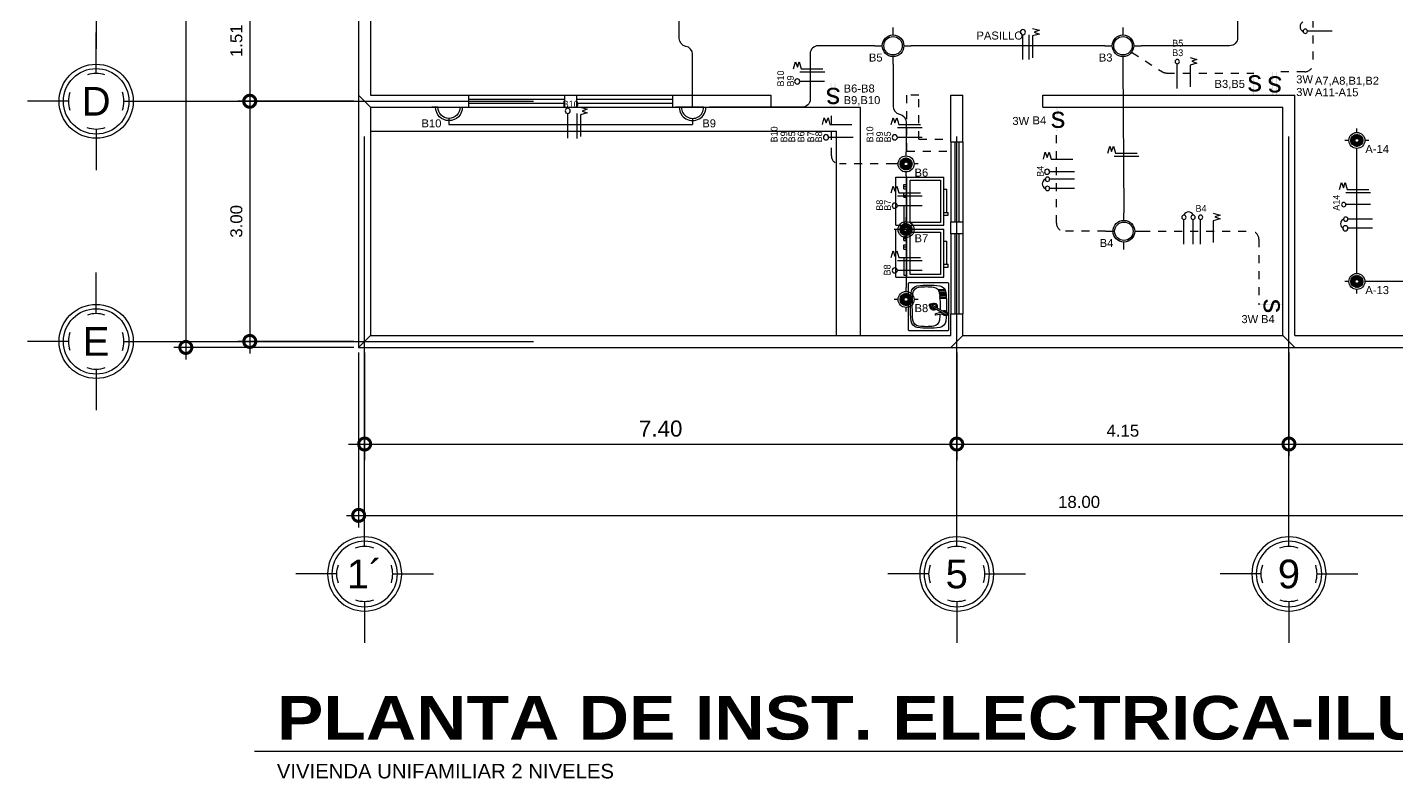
# Model space of a CAD drawing. Header units: inches. Extents: x -370 to 18, y -197 to 199.
# Drawn here: x -319.67 to -302.56, y -147.76 to -138.37 of the extents above; entities that cross this region are included whole.
import ezdxf
from ezdxf.enums import TextEntityAlignment as Align

# ---------------------------------------------------------------- set-up
doc = ezdxf.new("R2010")
doc.units = ezdxf.units.IN
doc.header["$MEASUREMENT"] = 0
doc.header["$PDMODE"] = 34
doc.header["$PDSIZE"] = 0.2
doc.linetypes.add('CENTER2', pattern=[28.575, 19.05, -3.175, 3.175, -3.175])
doc.linetypes.add('DASHED', pattern=[0.75, 0.5, -0.25])
for name, color, linetype in [('-EJES', 1, 'Continuous'), ('artefactos', 1, 'Continuous'), ('ejes y cotas', 5, 'Continuous'), ('iluminacion', 2, 'Continuous'), ('labeltit', 3, 'Continuous'), ('sanitarios', 9, 'Continuous')]:
    doc.layers.add(name, color=color, linetype=linetype)
doc.styles.add('1', font='arial.ttf')
doc.styles.add('2', font='')
doc.styles.add('ARIAL', font='arial.ttf', dxfattribs={"height": 0.14})
doc.styles.get("Standard").update_dxf_attribs({"font": 'arial.ttf'})
doc.styles.add('Txt-02', font='ERASLGHT.TTF')
doc.styles.get('2').set_extended_font_data('Arial Black')
doc.dimstyles.new('E100', dxfattribs={"dimtxt": 0.15, "dimasz": 0.15, "dimexe": 0.15, "dimexo": 0.0625, "dimgap": 0.09, "dimtad": 1, "dimzin": 0, "dimdsep": 46, "dimtxsty": 'Standard', "dimblk": 'DOTSMALL', "dimcen": 0.09, "dimdle": 0.15, "dimclrd": 1, "dimclre": 1, "dimclrt": 2, "dimazin": 0, "dimtfac": 1, "dimtofl": 0, "dimtmove": 1, "dimatfit": 1, "dimldrblk": 'OPEN90', "dimfxl": 1, "dimtolj": 1, "dimtzin": 0, "dimarcsym": 0})

# ---------------------------------------------------------------- blocks, each defined once
blk = doc.blocks.new('lava_pl')
at = {"layer": 'artefactos'}
for p, q in [((-0.6, 0.6), (-0.6, 0)), ((-0.6, 0.6), (0, 0.6)), ((0, 0.6), (0, 0)), ((-0.6, 0.461), (0, 0.461)), ((-0.574, 0.5), (-0.574, 0.461)), ((-0.352, 0.5), (-0.574, 0.5)), ((-0.352, 0.5), (-0.352, 0.461)), ((-0.248, 0.5), (-0.196, 0.5)), ((-0.248, 0.5), (-0.248, 0.463)), ((-0.248, 0.463), (-0.196, 0.463)), ((-0.222, 0.5), (-0.222, 0.463)), ((-0.196, 0.5), (-0.196, 0.463)), ((-0.143, 0.5), (-0.091, 0.5)), ((-0.143, 0.5), (-0.143, 0.463)), ((-0.143, 0.463), (-0.091, 0.463)), ((-0.117, 0.5), (-0.117, 0.463)), ((-0.091, 0.5), (-0.091, 0.463)), ((-0.6, 0), (0, 0)), ((-0.473, 0), (-0.473, -0.055)), ((-0.439, 0), (-0.439, -0.055)), ((-0.473, -0.055), (-0.439, -0.055)), ((-0.439, 0), (-0.439, -0.04)), ((-0.439, -0.04), (-0.149, -0.04)), ((-0.149, 0), (-0.149, -0.04))]:
    blk.add_line(p, q, dxfattribs=at)
blk.add_lwpolyline([(-0.564, 0.421), (-0.037, 0.421), (-0.037, 0.04), (-0.564, 0.04)], close=True, dxfattribs=at)
blk = doc.blocks.new('lavamanos tlimpio')
at = {"layer": 'artefactos'}
for p, q in [((10.6, -10.3), (10.6, -3.5)), ((11.9, -10.4), (11.9, -3.5)), ((13.8, -10.4), (13.8, -3.7)), ((15.1, -10.6), (15.1, -3.7)), ((17, -10.7), (17, -3.9)), ((18.3, -11.1), (18.3, -3.9)), ((20.2, -11.5), (20.2, -4.8)), ((21.5, -13), (21.5, -4.8))]:
    blk.add_line(p, q, dxfattribs=at)
blk.add_lwpolyline([(30, -49.2), (30, -0.8, 0.414214), (29.2, 0), (-29.2, 0, 0.414214), (-30, -0.8), (-30, -49.2, 0.414214), (-29.2, -50), (29.2, -50, 0.414214)], format="xyb", close=True, dxfattribs=at)
for points in [[(-6.3, -2.5, 0.16165), (-7.8, -1.6), (-9.1, -0.8, 0.405288), (-11.2, -2), (-11.2, -3.5, 0.262176), (-10.5, -6.2)], [(-9.6, -4.3, 0.344116), (-9.7, -7.7), (-9.5, -8.3, -0.110943), (-9.5, -9.1), (-10.6, -16, 0.394589), (-10.1, -16.7), (-10, -16.7)], [(-6.8, -9.1, 0.076052), (-7.1, -9.7), (-9.1, -16.3, -0.394589), (-9.8, -16.8), (-10, -16.7)], [(-5.4, -7.7, 0.68313), (-7.9, -3.3)]]:
    blk.add_lwpolyline(points, format="xyb", dxfattribs=at)
for points in [[(-10.5, -6.2), (-9.9, -7.4)], [(-10.4, -3), (1.1, -23)], [(-8.6, -2), (2.9, -22)]]:
    blk.add_lwpolyline(points, dxfattribs=at)
for centre, radius, start, end in [((73, -25), 100, 171.9569, 188.0431), ((-17.1, -12.3), 9, 95.138, 171.9569), ((-16, -19.7), 8.5, 94.7912, 172.9336), ((0, -202.5), 200, 93.2141, 95.138), ((0, -210.5), 200, 92.7843, 94.7912), ((-9.5, -2.5), 1.5, 9.298, 247.8045), ((-9.5, -2.5), 1, 30, 210), ((-7.5, -5), 2.75, 152.2794, 192.5302), ((-7.5, -5), 2.75, 351.5788, 108.8589), ((0, -210.5), 200, 91.7204, 92.1195), ((0, -202.5), 200, 84.862, 91.7916), ((0, -18.5), 4.5, 136.0639, 277.5113), ((0, -210.5), 200, 85.2728, 91.0678), ((0, -18.5), 3, 144.5233, 275.4767), ((0, -18.5), 4.5, 316.1452, 110.3438), ((0, -18.5), 3, 314.5724, 105.4276), ((10.1, -10.3), 0.5, 267.0983, 0), ((11.3, -3.5), 0.65, 0, 180), ((12.4, -10.4), 0.5, 180, 266.4399), ((13.3, -10.4), 0.5, 266.1822, 0), ((14.5, -3.7), 0.65, 0, 180), ((15.6, -10.6), 0.5, 180, 265.5232), ((16.5, -10.7), 0.5, 266.4637, 0), ((16, -19.7), 8.5, 7.0664, 86.7126), ((17.7, -3.9), 0.65, 0, 180), ((17.1, -12.3), 9, 8.0431, 84.862), ((18.8, -11.1), 0.5, 180, 251.5041), ((19.7, -11.5), 0.5, 245.3398, 0), ((20.9, -4.8), 0.65, 0, 179.9999), ((22, -13), 0.5, 180, 227.7171), ((-73, -25), 100, 351.9569, 8.0431), ((50, -27.8), 75, 172.9336, 187.0664), ((2, -22.5), 1.5, 161.8103, 78.1897), ((2, -22.5), 1, 210, 30), ((-50, -27.8), 75, 352.9336, 7.0664), ((-17.1, -37.7), 9, 188.0431, 264.862), ((-16, -36), 8.5, 187.0664, 265.2088), ((0, 152.5), 200, 264.862, 275.138), ((0, 154.8), 200, 265.2088, 274.7912), ((16, -36), 8.5, 274.7912, 352.9336), ((17.1, -37.7), 9, 275.138, 351.9569)]:
    blk.add_arc(centre, radius, start, end, dxfattribs=at)
blk = doc.blocks.new('EJE NORTE NUEVO')
at = {"color": 8}
for p, q in [((0, 3.252), (0, 3.764)), ((-0.347, 2.905), (-0.859, 2.905)), ((0.347, 2.905), (0.859, 2.905))]:
    blk.add_line(p, q, dxfattribs=at)
at = {"color": 2, "linetype": 'CENTER2'}
blk.add_line((0, 2.558), (0, -2.558), dxfattribs=at)
at = {"color": 8}
blk.add_circle((0, 2.905), 0.463, dxfattribs=at)
at = {"color": 4}
blk.add_circle((0, 2.905), 0.409, dxfattribs=at)
at = {"color": 8}
for start, end in [(71.4161, 108.5839), (160.6993, 199.2784), (341.7694, 18.2529), (251.0526, 288.9474)]:
    blk.add_arc((0, 2.905), 0.347, start, end, dxfattribs=at)
at = {"color": 4}
blk.add_attdef('A', text='', height=0.358, dxfattribs=at).set_placement((0, 2.905), align=Align.MIDDLE_CENTER)
blk = doc.blocks.new('_DotSmall')
at = {"color": 0, "linetype": 'ByBlock', "const_width": 0.5}
blk.add_lwpolyline([(-0.0625, 0, 1), (0.0625, 0, 1)], format="xyb", close=True, dxfattribs=at)
blk = doc.blocks.new('*D490')
at = {"color": 1, "lineweight": -2, "transparency": 16777216}
for p, q in [((-1.361, 4.737), (-1.361, 2.925)), ((-0.512, 4.587), (-1.511, 4.587)), ((-0.062, 3.075), (-1.511, 3.075))]:
    blk.add_line(p, q, dxfattribs=at)
at = {"layer": 'DEFPOINTS', "color": 0, "transparency": 16777216}
for p in [(-0.449, 4.587), (-1.361, 3.075), (0, 3.075)]:
    blk.add_point(p, dxfattribs=at)
at = {"color": 1, "lineweight": -2, "transparency": 16777216, "xscale": 0.3, "yscale": 0.3, "zscale": 0.3}
for p, rotation in [((-1.361, 4.587), 90), ((-1.361, 3.075), 270)]:
    blk.add_blockref('_DotSmall', p, dxfattribs=dict(at, rotation=rotation))
at = {"color": 2, "transparency": 16777216, "insert": (-1.527, 3.831), "char_height": 0.15, "attachment_point": 5, "rotation": 90}
blk.add_mtext('\\A1;1.51', dxfattribs=at)
blk = doc.blocks.new('_Open90')
at = {"color": 0, "linetype": 'ByBlock', "lineweight": -2}
for p, q in [((0, 0), (-1, 0)), ((-0.5, 0.5), (0, 0)), ((0, 0), (-0.5, -0.5))]:
    blk.add_line(p, q, dxfattribs=at)
blk = doc.blocks.new('*D473')
at = {"color": 1, "lineweight": -2, "transparency": 16777216}
for p, q in [((-1.36, 3.225), (-1.36, -0.075)), ((-0.062, 3.075), (-1.51, 3.075)), ((-0.062, 0.075), (-1.51, 0.075))]:
    blk.add_line(p, q, dxfattribs=at)
at = {"layer": 'DEFPOINTS', "color": 0, "transparency": 16777216}
for p in [(0, 3.075), (-1.36, 0.075), (0, 0.075)]:
    blk.add_point(p, dxfattribs=at)
at = {"color": 1, "lineweight": -2, "transparency": 16777216, "xscale": 0.3, "yscale": 0.3, "zscale": 0.3}
for p, rotation in [((-1.36, 3.075), 90), ((-1.36, 0.075), 270)]:
    blk.add_blockref('_DotSmall', p, dxfattribs=dict(at, rotation=rotation))
at = {"color": 2, "transparency": 16777216, "insert": (-1.527, 1.575), "char_height": 0.15, "attachment_point": 5, "rotation": 90}
blk.add_mtext('\\A1;3.00', dxfattribs=at)
blk = doc.blocks.new('*D474')
at = {"color": 1, "lineweight": -2, "transparency": 16777216}
for p, q in [((-2.159, 9.15), (-2.159, -0.15)), ((-0.062, 9), (-2.309, 9)), ((-0.062, 0), (-2.309, 0))]:
    blk.add_line(p, q, dxfattribs=at)
at = {"layer": 'DEFPOINTS', "color": 0, "transparency": 16777216}
for p in [(0, 9), (-2.159, 0), (0, 0)]:
    blk.add_point(p, dxfattribs=at)
at = {"color": 1, "lineweight": -2, "transparency": 16777216, "xscale": 0.3, "yscale": 0.3, "zscale": 0.3}
for p, rotation in [((-2.159, 9), 90), ((-2.159, 0), 270)]:
    blk.add_blockref('_DotSmall', p, dxfattribs=dict(at, rotation=rotation))
at = {"color": 2, "transparency": 16777216, "insert": (-2.326, 4.5), "char_height": 0.15, "attachment_point": 5, "rotation": 90}
blk.add_mtext('\\A1;9.00', dxfattribs=at)
blk = doc.blocks.new('*D139')
at = {"color": 1, "lineweight": -2, "transparency": 16777216}
for p, q in [((-241.938, 105.222), (-241.938, 103.877)), ((-234.541, 105.222), (-234.541, 103.877)), ((-242.138, 104.077), (-234.341, 104.077))]:
    blk.add_line(p, q, dxfattribs=at)
at = {"layer": 'DEFPOINTS', "color": 0, "transparency": 16777216}
for p in [(-241.938, 105.284), (-234.541, 105.284), (-234.541, 104.077)]:
    blk.add_point(p, dxfattribs=at)
at = {"color": 1, "lineweight": -2, "transparency": 16777216, "xscale": 0.3, "yscale": 0.3, "zscale": 0.3, "rotation": 180}
blk.add_blockref('_DotSmall', (-241.938, 104.077), dxfattribs=at)
at = {"color": 1, "lineweight": -2, "transparency": 16777216, "xscale": 0.3, "yscale": 0.3, "zscale": 0.3}
blk.add_blockref('_DotSmall', (-234.541, 104.077), dxfattribs=at)
at = {"color": 2, "transparency": 16777216, "insert": (-238.24, 104.269), "char_height": 0.2, "attachment_point": 5}
blk.add_mtext('\\A1;7.40', dxfattribs=at)
blk = doc.blocks.new('*D491')
at = {"color": 1, "lineweight": -2, "transparency": 16777216}
for p, q in [((7.472, -0.062), (7.472, -1.357)), ((11.622, -0.062), (11.622, -1.357)), ((7.322, -1.207), (11.772, -1.207))]:
    blk.add_line(p, q, dxfattribs=at)
at = {"layer": 'DEFPOINTS', "color": 0, "transparency": 16777216}
for p in [(7.472, 0), (11.622, 0), (11.622, -1.207)]:
    blk.add_point(p, dxfattribs=at)
at = {"color": 1, "lineweight": -2, "transparency": 16777216, "xscale": 0.3, "yscale": 0.3, "zscale": 0.3, "rotation": 180}
blk.add_blockref('_DotSmall', (7.472, -1.207), dxfattribs=at)
at = {"color": 1, "lineweight": -2, "transparency": 16777216, "xscale": 0.3, "yscale": 0.3, "zscale": 0.3}
blk.add_blockref('_DotSmall', (11.622, -1.207), dxfattribs=at)
at = {"color": 2, "transparency": 16777216, "insert": (9.547, -1.041), "char_height": 0.15, "attachment_point": 5}
blk.add_mtext('\\A1;4.15', dxfattribs=at)
blk = doc.blocks.new('*D475')
at = {"color": 1, "lineweight": -2, "transparency": 16777216}
for p, q in [((18, 1.887), (18, -2.248)), ((0, -0.062), (0, -2.248)), ((-0.15, -2.098), (18.15, -2.098))]:
    blk.add_line(p, q, dxfattribs=at)
at = {"layer": 'DEFPOINTS', "color": 0, "transparency": 16777216}
for p in [(18, 1.95), (0, 0), (18, -2.098)]:
    blk.add_point(p, dxfattribs=at)
at = {"color": 1, "lineweight": -2, "transparency": 16777216, "xscale": 0.3, "yscale": 0.3, "zscale": 0.3, "rotation": 180}
blk.add_blockref('_DotSmall', (0, -2.098), dxfattribs=at)
at = {"color": 1, "lineweight": -2, "transparency": 16777216, "xscale": 0.3, "yscale": 0.3, "zscale": 0.3}
blk.add_blockref('_DotSmall', (18, -2.098), dxfattribs=at)
at = {"color": 2, "transparency": 16777216, "insert": (9, -1.931), "char_height": 0.15, "attachment_point": 5}
blk.add_mtext('\\A1;18.00', dxfattribs=at)
blk = doc.blocks.new('*D476')
at = {"color": 1, "lineweight": -2, "transparency": 16777216}
for p, q in [((11.622, -0.062), (11.622, -1.357)), ((18, -0.062), (18, -1.357)), ((11.472, -1.207), (18.15, -1.207))]:
    blk.add_line(p, q, dxfattribs=at)
at = {"layer": 'DEFPOINTS', "color": 0, "transparency": 16777216}
for p in [(11.622, 0), (18, 0), (18, -1.207)]:
    blk.add_point(p, dxfattribs=at)
at = {"color": 1, "lineweight": -2, "transparency": 16777216, "xscale": 0.3, "yscale": 0.3, "zscale": 0.3, "rotation": 180}
blk.add_blockref('_DotSmall', (11.622, -1.207), dxfattribs=at)
at = {"color": 1, "lineweight": -2, "transparency": 16777216, "xscale": 0.3, "yscale": 0.3, "zscale": 0.3}
blk.add_blockref('_DotSmall', (18, -1.207), dxfattribs=at)
at = {"color": 2, "transparency": 16777216, "insert": (14.811, -1.041), "char_height": 0.15, "attachment_point": 5}
blk.add_mtext('\\A1;6.38', dxfattribs=at)
blk = doc.blocks.new('FFF')
at = {"color": 3}
for p, q in [((2315.17, 1396.34), (2315.17, 1396.433)), ((2314.941, 1396.205), (2315.035, 1396.205)), ((2315.304, 1396.205), (2315.398, 1396.205)), ((2315.17, 1395.977), (2315.17, 1396.07))]:
    blk.add_line(p, q, dxfattribs=at)
at = {"color": 4}
for radius in [0.135, 0.115]:
    blk.add_circle((2315.17, 1396.205), radius, dxfattribs=at)
blk = doc.blocks.new('LAMPARA')
h = blk.add_hatch()
h.set_pattern_fill('ANSI31', color=8, scale=0.14)
h.set_pattern_definition([(45, (-82.465871, -110.801601), (-0.0123743687, 0.0123743687), [])])
h.paths.add_polyline_path([(0.3, 0, 1), (-0.3, 0, 1)])
h.paths.add_polyline_path([(0.1, 0, -1), (-0.1, 0, -1)], flags=16)
at = {"color": 3}
for p, q in [((-0.4, 0), (-0.6, 0)), ((0, 0.4), (0, 0.6)), ((0.6, 0), (0.4, 0)), ((0, -0.6), (0, -0.4))]:
    blk.add_line(p, q, dxfattribs=at)
for radius in [0.4, 0.3, 0.3, 0.1]:
    blk.add_circle((0, 0), radius, dxfattribs=at)
blk = doc.blocks.new('werwerrwew')
at = {"layer": '-EJES', "color": 2, "linetype": 'Continuous'}
for p, q in [((-8441024.303, 2239910.426), (-8441024.389, 2239910.426)), ((-8441024.142, 2239910.266), (-8441024.142, 2239910.18)), ((-8441023.982, 2239910.426), (-8441023.896, 2239910.426))]:
    blk.add_line(p, q, dxfattribs=at)
blk.add_arc((-8441024.142, 2239910.426), 0.192, 180, 0, dxfattribs=at)
at = {"layer": '-EJES', "color": 3, "linetype": 'Continuous'}
blk.add_arc((-8441024.142, 2239910.426), 0.16, 180, 0, dxfattribs=at)
at = {"layer": 'labeltit'}
blk.add_line((-8441023.982, 2239910.426), (-8441024.303, 2239910.426), dxfattribs=at)
blk = doc.blocks.new('A$C75B91995')
at = {"layer": 'iluminacion'}
h = blk.add_hatch(color=2, dxfattribs=at)
h.dxf.hatch_style = 1
h.paths.add_polyline_path([(-0.055, -0.294), (-0.046, -0.294), (-0.046, 0), (-0.055, 0)])
h = blk.add_hatch(color=2, dxfattribs=at)
h.dxf.hatch_style = 1
h.paths.add_polyline_path([(-0.008, -0.294), (0, -0.294), (0, 0), (-0.008, 0)])
at = {"layer": 'iluminacion', "color": 2, "style": 'ARIAL'}
blk.add_text('s', height=0.262, dxfattribs=at).set_placement((-0.121, -0.239))
blk = doc.blocks.new('A$C1AA36A80')
at = {"layer": 'iluminacion'}
h = blk.add_hatch(color=2, dxfattribs=at)
h.dxf.hatch_style = 1
h.paths.add_polyline_path([(0.072, -0.053), (0.081, -0.053), (0.081, 0.248), (0.072, 0.248)])
at = {"layer": 'iluminacion', "color": 2, "style": 'ARIAL'}
blk.add_text('s', height=0.262, dxfattribs=at).set_placement((0, 0))
blk = doc.blocks.new('*U691')
at = {"color": 13}
blk.add_line((0, 0), (26.755, 0), dxfattribs=at)
at = {"color": 5}
blk.add_line((0, 0), (0.218, 0), dxfattribs=at)
at = {"color": 1, "linetype": 'Continuous', "style": '2'}
blk.add_attdef('TITULO', (0.308, 0.162), '', height=0.6, dxfattribs=at)
at = {"color": 2, "linetype": 'Continuous', "style": '1'}
blk.add_attdef('DESCRIPCION', (0.308, -0.373), '', height=0.2, dxfattribs=at)
at = {"color": 2, "style": '1'}
blk.add_attdef('ESCALA', (24.263, -0.311), '', height=0.2, dxfattribs=at)
blk = doc.blocks.new('A$C4C712806')
at = {"color": 8}
for p, q in [((0, 9), (0, 0)), ((0.15, 9), (0.15, 3.15)), ((0.15, 3), (0, 3.15)), ((0.15, 3.15), (1.375, 3.15)), ((1.375, 3), (1.375, 3.15)), ((2.575, 3.15), (2.725, 3.15)), ((2.575, 3), (2.575, 3.15)), ((2.725, 3), (2.725, 3.15)), ((3.925, 3.15), (5.15, 3.15)), ((3.925, 3), (3.925, 3.15)), ((5.15, 3.15), (5.15, 3)), ((7.397, 2.569), (7.397, 3.15)), ((7.397, 3.15), (7.547, 3.15)), ((7.547, 2.569), (7.547, 3.15)), ((8.547, 3), (8.547, 3.15)), ((8.547, 3.15), (11.697, 3.15)), ((11.697, 0.15), (11.697, 3.15)), ((0.15, 3), (0.15, 0.15)), ((0.15, 3), (1.375, 3)), ((2.575, 3), (2.725, 3)), ((3.925, 3), (5.15, 3)), ((5.15, 3), (6.27, 3)), ((6.27, 0.15), (6.27, 3)), ((8.547, 3), (11.547, 3)), ((11.547, 0.15), (11.547, 3)), ((0.15, 2.7), (5.97, 2.7)), ((5.97, 0.15), (5.97, 2.7)), ((7.397, 2.569), (7.547, 2.569)), ((7.397, 0.15), (7.397, 0.419)), ((7.397, 0.419), (7.547, 0.419)), ((7.547, 0.15), (7.547, 0.419)), ((0.15, 0.15), (0, 0)), ((0, 0), (19, 0)), ((0.15, 0.15), (7.397, 0.15)), ((7.547, 0.15), (7.397, 0)), ((7.547, 0.15), (11.547, 0.15)), ((11.547, 0.15), (11.697, 0)), ((11.697, 0.15), (16.811, 0.15))]:
    blk.add_line(p, q, dxfattribs=at)
at = {"color": 1}
for p, q in [((1.375, 3.15), (2.575, 3.15)), ((2.725, 3.15), (3.925, 3.15)), ((1.375, 3), (2.575, 3)), ((2.725, 3), (3.925, 3)), ((7.397, 2.569), (7.397, 1.569)), ((7.547, 2.569), (7.547, 1.569)), ((7.397, 1.419), (7.397, 0.419)), ((7.547, 1.419), (7.547, 0.419))]:
    blk.add_line(p, q, dxfattribs=at)
at = {"color": 2}
for p, q in [((1.375, 3.1), (2.575, 3.1)), ((2.725, 3.1), (3.925, 3.1)), ((1.375, 3.05), (2.575, 3.05)), ((2.725, 3.05), (3.925, 3.05)), ((7.447, 2.569), (7.447, 1.569)), ((7.497, 2.569), (7.497, 1.569)), ((7.447, 1.419), (7.447, 0.419)), ((7.497, 1.419), (7.497, 0.419))]:
    blk.add_line(p, q, dxfattribs=at)
at = {"color": 8, "linetype": 'DASHED', "ltscale": 0.2}
for p, q in [((6.847, 2.45), (6.847, 3.15)), ((6.997, 3.15), (6.847, 3.15)), ((6.997, 2.6), (6.997, 3.15)), ((6.997, 2.6), (7.397, 2.6)), ((6.847, 2.45), (7.397, 2.45))]:
    blk.add_line(p, q, dxfattribs=at)
at = {"color": 8}
blk.add_lwpolyline([(7.397, 1.569), (7.547, 1.569), (7.547, 1.419), (7.397, 1.419)], close=True, dxfattribs=at)
ref = blk.add_blockref('EJE NORTE NUEVO', (-0.374, 4.587), dxfattribs=dict(at, rotation=90))
ref.add_attrib('A', 'B', dxfattribs={"color": 4, "height": 0.358}).set_placement((-3.279, 4.587), align=Align.MIDDLE_CENTER)
ref = blk.add_blockref('EJE NORTE NUEVO', (-0.374, 3.075), dxfattribs=dict(at, rotation=90))
ref.add_attrib('A', 'D', dxfattribs={"color": 4, "height": 0.358}).set_placement((-3.279, 3.075), align=Align.MIDDLE_CENTER)
ref = blk.add_blockref('EJE NORTE NUEVO', (0.075, 0.075), dxfattribs=dict(at, xscale=-1, rotation=180))
ref.add_attrib('A', '1´', dxfattribs={"color": 4, "height": 0.3581}).set_placement((0.075, -2.83), align=Align.MIDDLE_CENTER)
ref = blk.add_blockref('EJE NORTE NUEVO', (7.472, 0.075), dxfattribs=dict(at, xscale=-1, rotation=180))
ref.add_attrib('A', '5', dxfattribs={"color": 4, "height": 0.358}).set_placement((7.472, -2.83), align=Align.MIDDLE_CENTER)
ref = blk.add_blockref('EJE NORTE NUEVO', (11.622, 0.075), dxfattribs=dict(at, xscale=-1, rotation=180))
ref.add_attrib('A', '9', dxfattribs={"color": 4, "height": 0.358}).set_placement((11.622, -2.83), align=Align.MIDDLE_CENTER)
ref = blk.add_blockref('EJE NORTE NUEVO', (-0.374, 0.075), dxfattribs=dict(at, rotation=90))
ref.add_attrib('A', 'E', dxfattribs={"color": 4, "height": 0.358}).set_placement((-3.279, 0.075), align=Align.MIDDLE_CENTER)
at = {"layer": 'artefactos', "color": 8, "rotation": 90}
for p in [(7.31, 2.126), (7.31, 1.477)]:
    blk.add_blockref('lava_pl', p, dxfattribs=at)
at = {"layer": 'sanitarios', "color": 8, "xscale": -0.01000000000203727, "yscale": 0.01000000000021828, "zscale": 0.01, "rotation": 270}
blk.add_blockref('lavamanos tlimpio', (7.369, 0.509), dxfattribs=at)
at = {"color": 8, "insert": (7.718, 3.946), "char_height": 0.1, "attachment_point": 1}
blk.add_mtext('PASILLO', dxfattribs=at)
at = {"color": 8}
for base, p1, p2, picture, middle in [((-2.159, 0), (0, 9), (0, 0), '*D474', (-2.326, 4.5)), ((-1.361, 3.075), (-0.449, 4.587), (0, 3.075), '*D490', (-1.527, 3.831)), ((-1.36, 0.075), (0, 3.075), (0, 0.075), '*D473', (-1.527, 1.575))]:
    dim = blk.add_linear_dim(base=base, p1=p1, p2=p2, angle=90, dimstyle='E100', dxfattribs=at)
    dim.commit()
    dim.dimension.update_dxf_attribs({"geometry": picture, "text_midpoint": middle})
for base, p1, p2, picture, middle in [((18, -2.098), (0, 0), (18, 1.95), '*D475', (9, -1.931)), ((11.622, -1.207), (7.472, 0), (11.622, 0), '*D491', (9.547, -1.041)), ((18, -1.207), (11.622, 0), (18, 0), '*D476', (14.811, -1.041))]:
    dim = blk.add_linear_dim(base=base, p1=p1, p2=p2, dimstyle='E100', dxfattribs=at)
    dim.commit()
    dim.dimension.update_dxf_attribs({"geometry": picture, "text_midpoint": middle})
dim = blk.add_linear_dim(base=(7.472, -1.207), p1=(0.075, 0), p2=(7.472, 0), dimstyle='E100', dxfattribs=at)
dim.commit()
dim.dimension.update_dxf_attribs({"geometry": '*D139', "text_midpoint": (3.774, -1.015), "insert": (242.013, -105.284)})

msp = doc.modelspace()

# ---------------------------------------------------------------- linework, layer by layer
at = {"color": 2}
for p, q in [((-307.15248, -138.77431), (-307.15248, -138.46518)), ((-309.70904, -138.93169), (-310.01818, -138.93169)), ((-312.80174, -139.75981), (-312.80174, -139.45068)), ((-308.49028, -139.62999), (-308.79941, -139.62999)), ((-305.78337, -139.98491), (-306.09251, -139.98491)), ((-308.49028, -140.4837), (-308.79941, -140.4837)), ((-302.88858, -140.43947), (-303.19772, -140.43947)), ((-308.49028, -141.29199), (-308.79941, -141.29199))]:
    msp.add_line(p, q, dxfattribs=at)
at = {"color": 4}
for points in [[(-311.35963, -139.37162), (-311.35963, -138.7091, 0.36654048), (-311.44316, -138.61047, -0.36654061), (-311.52668, -138.51183), (-311.52668, -137.55728)], [(-303.76036, -137.52692), (-304.44981, -137.52692, 0.41421356), (-304.54981, -137.62692), (-304.54981, -138.50372, -0.41421356), (-304.64981, -138.60372), (-305.75424, -138.60372)], [(-309.08311, -138.60372), (-309.79023, -138.60372, 0.41421356), (-309.89023, -138.70372), (-309.89023, -139.27162, -0.41421351), (-309.99023, -139.37162), (-311.14621, -139.37162)], [(-308.8549, -138.83194), (-308.8549, -139.35784, 0.35990522), (-308.77367, -139.45606, -0.35990518), (-308.69245, -139.55428), (-308.69245, -139.92989)]]:
    msp.add_lwpolyline(points, format="xyb", dxfattribs=at)
at = {"color": 3, "linetype": 'DASHED', "ltscale": 0.15}
for points in [[(-303.61036, -137.67692), (-303.61036, -138.82765, -0.41421356), (-303.71036, -138.92765), (-304.057, -138.92765)], [(-305.87437, -138.68389), (-305.49038, -138.92812, 0.14257824), (-305.43672, -138.94374), (-304.34952, -138.94374)], [(-308.84245, -140.07989), (-309.52409, -140.07989, -0.41421356), (-309.62409, -139.97989), (-309.62409, -139.37162)], [(-306.19998, -140.92024), (-306.71427, -140.92024, -0.41421356), (-306.81427, -140.82024), (-306.81427, -139.68451)], [(-305.74354, -140.92024), (-304.38405, -140.92024, -0.41421356), (-304.28405, -141.02024), (-304.28405, -141.83817)]]:
    msp.add_lwpolyline(points, format="xyb", dxfattribs=at)
at = {"color": 2, "flags": 128}
for points in [[(-307.23262, -138.77425), (-307.23262, -138.46511, 2145.53606726), (-307.23268, -138.46511)], [(-303.36947, -138.42209), (-303.67861, -138.42209, 2145.53606726), (-303.67861, -138.42214)], [(-305.30381, -139.13619), (-305.30381, -138.82706, 2145.53606726), (-305.30386, -138.82706)], [(-309.71076, -139.04897), (-310.01989, -139.04897, 2145.53606726), (-310.01989, -139.04903)], [(-312.91902, -139.7581), (-312.91902, -139.44896, 2145.53606726), (-312.91908, -139.44896)], [(-309.35137, -139.74727), (-309.6605, -139.74727, 2145.53606726), (-309.6605, -139.74733)], [(-308.492, -139.74727), (-308.80113, -139.74727, 2145.53606726), (-308.80113, -139.74733)], [(-306.58954, -140.1771), (-306.89868, -140.1771, 2145.53606726), (-306.89868, -140.17716)], [(-306.58954, -140.27046), (-306.89868, -140.27046, 2145.53606726), (-306.89868, -140.27051)], [(-306.58954, -140.3849), (-306.89868, -140.3849, 2145.53606726), (-306.89868, -140.38495)], [(-308.492, -140.60098), (-308.80113, -140.60098, 2145.53606726), (-308.80113, -140.60104)], [(-302.88865, -140.58652), (-303.19778, -140.58652, 2145.53606726), (-303.19778, -140.58657)], [(-305.22092, -141.08084), (-305.22092, -140.77171, 2145.53606726), (-305.22097, -140.77171)], [(-305.10648, -141.08084), (-305.10648, -140.77171, 2145.53606726), (-305.10653, -140.77171)], [(-305.01312, -141.08084), (-305.01312, -140.77171, 2145.53606726), (-305.01317, -140.77171)], [(-302.86337, -140.76927), (-303.1725, -140.76927, 2145.53606726), (-303.1725, -140.76932)], [(-302.86337, -140.88371), (-303.1725, -140.88371, 2145.53606726), (-303.1725, -140.88377)], [(-308.492, -141.40927), (-308.80113, -141.40927, 2145.53606726), (-308.80113, -141.40933)]]:
    msp.add_lwpolyline(points, format="xyb", dxfattribs=at)
for points in [[(-307.11085, -138.38586), (-307.02543, -138.40958), (-307.09012, -138.43352), (-307.02543, -138.45746), (-307.11085, -138.48118), (-307.11085, -138.75303)], [(-310.09749, -138.89006), (-310.07378, -138.80464), (-310.04983, -138.86933), (-310.02589, -138.80464), (-310.00218, -138.89006), (-309.73032, -138.89006)], [(-305.1449, -138.74946), (-305.05948, -138.77317), (-305.12417, -138.79712), (-305.05948, -138.82106), (-305.1449, -138.84478), (-305.1449, -139.11663)], [(-312.76011, -139.37136), (-312.67469, -139.39508), (-312.73938, -139.41902), (-312.67469, -139.44297), (-312.76011, -139.46668), (-312.76011, -139.73853)], [(-309.73811, -139.58836), (-309.71439, -139.50294), (-309.69045, -139.56763), (-309.6665, -139.50294), (-309.64279, -139.58836), (-309.37094, -139.58836)], [(-308.87873, -139.58836), (-308.85502, -139.50294), (-308.83107, -139.56763), (-308.80713, -139.50294), (-308.78341, -139.58836), (-308.51156, -139.58836)], [(-306.17183, -139.94328), (-306.14811, -139.85786), (-306.12417, -139.92255), (-306.10022, -139.85786), (-306.07651, -139.94328), (-305.80466, -139.94328)], [(-306.97628, -140.01819), (-306.95256, -139.93277), (-306.92862, -139.99746), (-306.90467, -139.93277), (-306.88096, -140.01819), (-306.60911, -140.01819)], [(-308.87873, -140.44207), (-308.85502, -140.35665), (-308.83107, -140.42134), (-308.80713, -140.35665), (-308.78341, -140.44207), (-308.51156, -140.44207)], [(-303.27704, -140.39784), (-303.25332, -140.31241), (-303.22938, -140.3771), (-303.20543, -140.31241), (-303.18172, -140.39784), (-302.90987, -140.39784)], [(-304.85421, -140.69411), (-304.76879, -140.71783), (-304.83348, -140.74177), (-304.76879, -140.76571), (-304.85421, -140.78943), (-304.85421, -141.06128)], [(-308.87873, -141.25036), (-308.85502, -141.16494), (-308.83107, -141.22963), (-308.80713, -141.16494), (-308.78341, -141.25036), (-308.51156, -141.25036)]]:
    msp.add_lwpolyline(points, dxfattribs=at)
at = {"color": 4}
for points in [[(-306.21067, -138.60372), (-308.62668, -138.60372)], [(-305.98245, -138.83194), (-305.97176, -140.69202)], [(-314.40217, -139.58504), (-311.35963, -139.58504)], [(-303.06055, -141.39768), (-303.06055, -139.93559)], [(-308.69245, -140.22989), (-308.69245, -140.74968)], [(-308.69245, -141.04968), (-308.69245, -141.6227)], [(-301.24994, -141.54768), (-302.91055, -141.54768)]]:
    msp.add_lwpolyline(points, dxfattribs=at)
at = {"color": 2}
for centre, start, end in [((-303.70681, -138.36486), 116.236303, 243.763697), ((-306.92688, -140.32768), 116.236303, 243.763697), ((-305.1637, -140.74351), 26.236303, 153.763697), ((-303.2007, -140.82649), 116.236303, 243.763697)]:
    msp.add_arc(centre, 0.06379, start, end, dxfattribs=at)

# ---------------------------------------------------------------- block references
for name, p in [('A$C4C712806', (-315.5309, -142.37162)), ('A$C1AA36A80', (-304.42786, -139.17279)), ('A$C1AA36A80', (-306.88481, -139.62827))]:
    msp.add_blockref(name, p)
at = {"color": 8}
for p in [(-2624.02449, -1534.80867), (-2621.15205, -1534.80867), (-2621.14135, -1537.12519)]:
    msp.add_blockref('FFF', p, dxfattribs=at)
for name, p, rotation in [('A$C75B91995', (-304.11465, -139.22442), 179.9999999999999), ('A$C75B91995', (-309.63211, -139.36869), 179.9999999999999), ('A$C1AA36A80', (-304.2249, -141.76213), 270)]:
    msp.add_blockref(name, p, dxfattribs=dict(rotation=rotation))
at = {"color": 3, "xscale": 0.25, "yscale": 0.25, "zscale": 0.25}
for p in [(-303.06055, -139.78559), (-308.69245, -140.07989), (-308.69245, -140.89968), (-303.06055, -141.54768), (-308.69245, -141.7727)]:
    msp.add_blockref('LAMPARA', p, dxfattribs=at)
ref = msp.add_blockref('*U691', (-316.83218, -147.41678), dxfattribs=dict(xscale=0.9073029058261515, yscale=0.9073029058261515, zscale=0.9073029058261515))
ref.add_attrib('TITULO', 'PLANTA DE INST. ELECTRICA-ILUMINACION NIVEL 1', (-316.55252, -147.27), dxfattribs={"color": 1, "linetype": 'Continuous', "height": 0.5443817, "style": '2'})
ref.add_attrib('DESCRIPCION', 'VIVIENDA UNIFAMILIAR 2 NIVELES', (-316.55252, -147.75533), dxfattribs={"color": 2, "linetype": 'Continuous', "height": 0.1814606, "style": '1'})
at = {"layer": 'labeltit'}
for p, xscale, yscale, zscale, rotation in [((-7315866.54757, -1941403.03074), -0.8666666666666655, 0.8666666666666658, 0.8666666666666658, 6.231343097518051e-05), ((7315240.78577, -1941403.03074), 0.8666666666666655, 0.8666666666666655, 0.8666666666666655, 359.999937686569)]:
    msp.add_blockref('werwerrwew', p, dxfattribs=dict(at, xscale=xscale, yscale=yscale, zscale=zscale, rotation=rotation))

# ---------------------------------------------------------------- texts
at = {"layer": 'ejes y cotas', "color": 2}
for s, p in [('B5', (-309.15649, -138.80037)), ('B3', (-306.28405, -138.80037)), ('B3,B5', (-304.83886, -139.12977)), ('A7,A8,B1,B2', (-303.58431, -139.08948)), ('B6-B8', (-309.47214, -139.18726)), ('B9,B10', (-309.47214, -139.33229)), ('A11-A15', (-303.58431, -139.23452)), ('B10', (-314.74551, -139.62263)), ('B9', (-311.2375, -139.62263)), ('B4', (-307.11233, -139.58525)), ('A-14', (-302.95438, -139.94335)), ('B6', (-308.58628, -140.23765)), ('B7', (-308.58628, -141.05744)), ('B4', (-306.27336, -141.11689)), ('A-13', (-302.95438, -141.70544)), ('B8', (-308.58628, -141.93046)), ('B4', (-304.25783, -142.06742))]:
    msp.add_text(s, height=0.1, dxfattribs=at).set_placement(p)
at = {"layer": 'ejes y cotas', "color": 1}
for p in [(-303.81846, -139.07239), (-303.81846, -139.23087), (-307.36384, -139.5924), (-304.50264, -142.06805)]:
    msp.add_text('3W', height=0.1, dxfattribs=at).set_placement(p)
at = {"layer": 'iluminacion', "color": 2, "style": 'Txt-02'}
for s, p in [('B5', (-305.36696, -138.61279)), ('B3', (-305.36696, -138.73279)), ('B10', (-312.98217, -139.37417)), ('B4', (-305.07627, -140.67744))]:
    msp.add_text(s, height=0.084, dxfattribs=at).set_placement(p)
for s, p in [('B10', (-310.21657, -139.11212)), ('B9', (-310.09469, -139.11212)), ('B10', (-310.29813, -139.81042)), ('B9', (-310.17625, -139.81042)), ('B5', (-310.0772, -139.81042)), ('B6', (-309.96174, -139.81042)), ('B7', (-309.83985, -139.81042)), ('B8', (-309.7408, -139.81042)), ('B10', (-309.10236, -139.81042)), ('B9', (-308.98048, -139.81042)), ('B5', (-308.88143, -139.81042)), ('B4', (-306.97347, -140.24025)), ('B8', (-308.98048, -140.66413)), ('B7', (-308.88143, -140.66413)), ('A14', (-303.27558, -140.66386)), ('B8', (-308.88629, -141.47242))]:
    msp.add_text(s, height=0.084, rotation=90, dxfattribs=at).set_placement(p)

doc.saveas('drawing.dxf')
